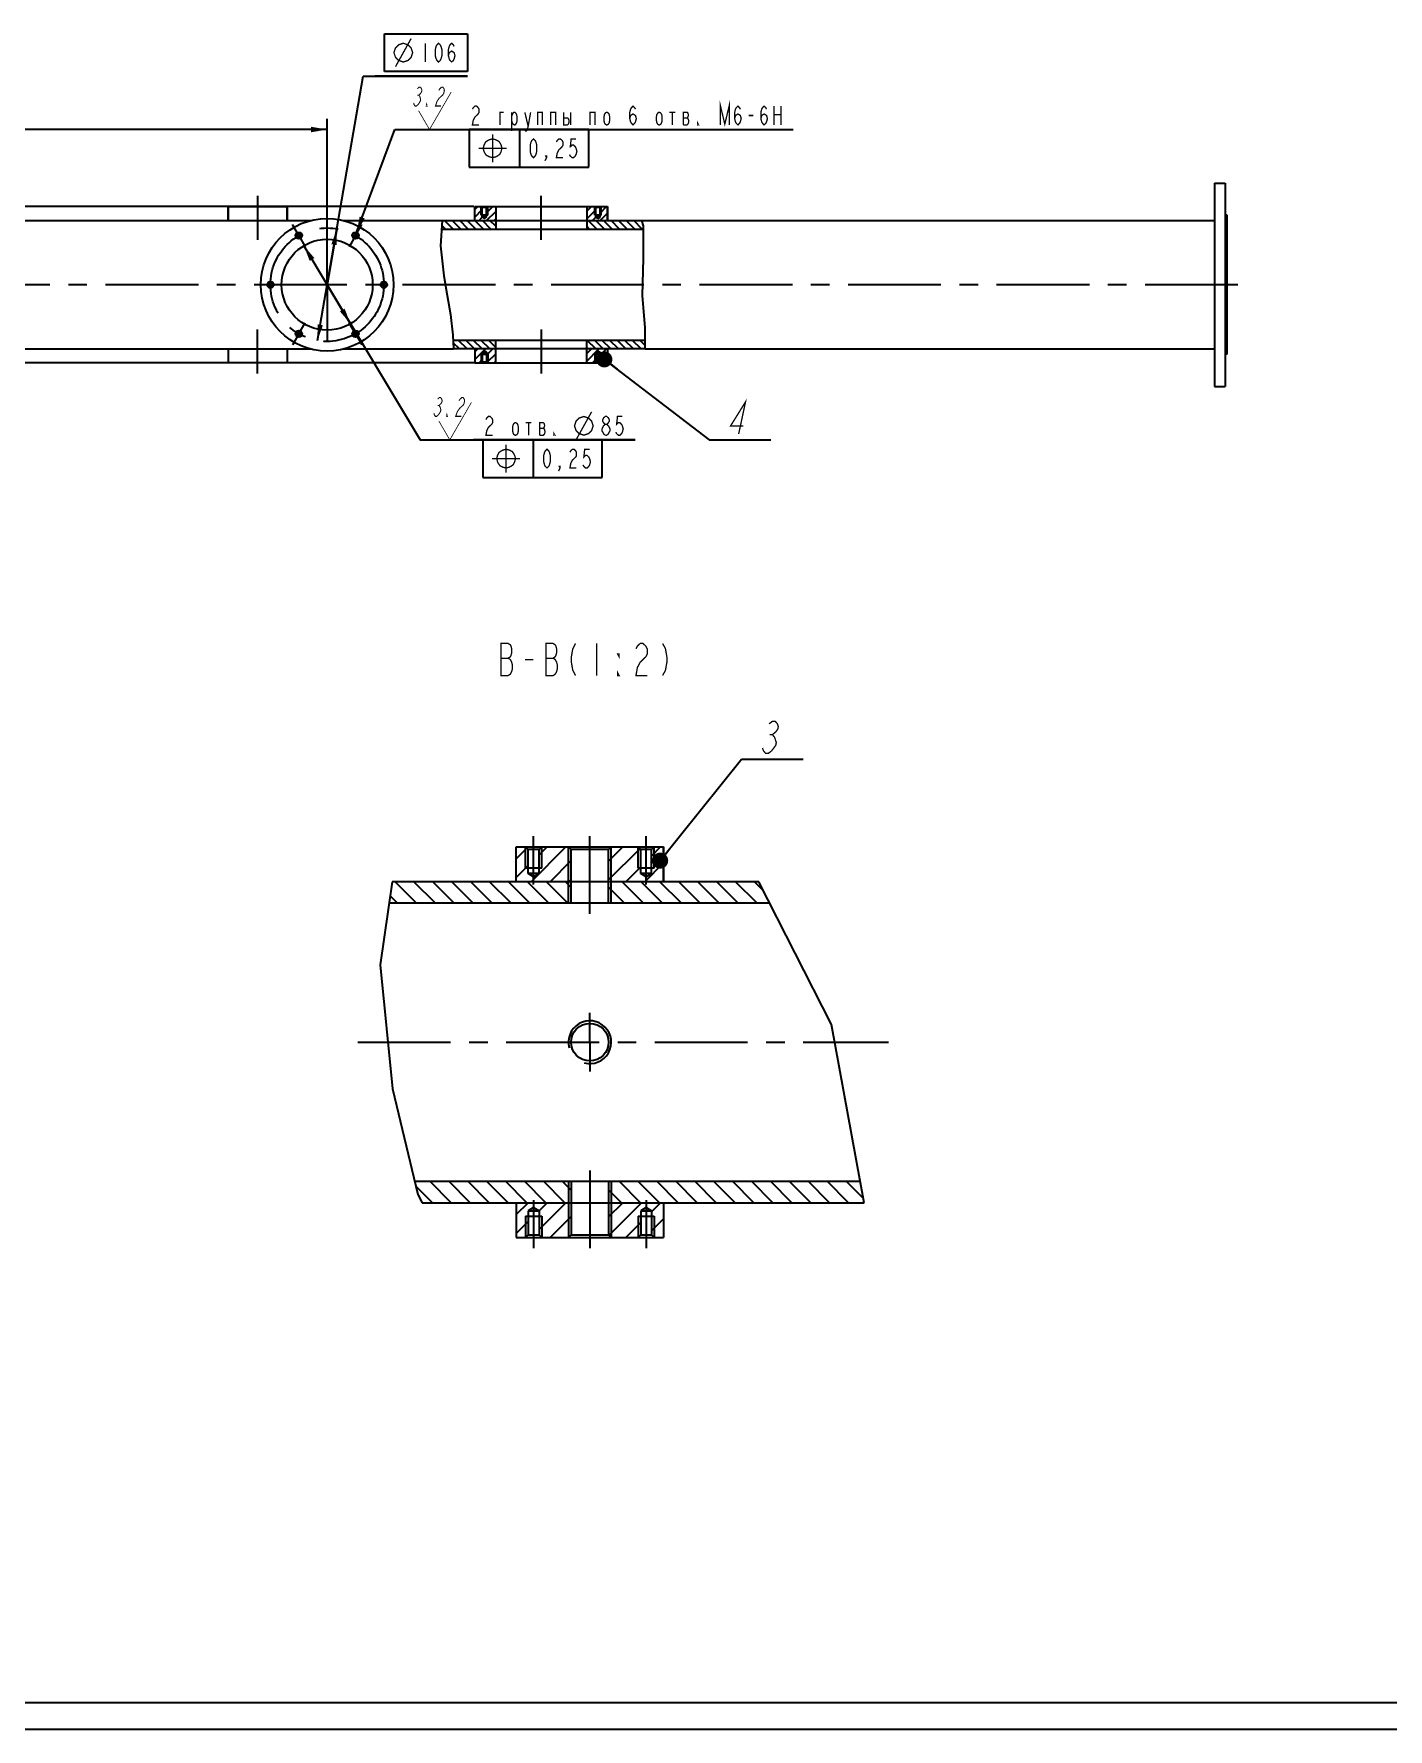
# Model space of a CAD drawing. Header units: millimetres. Extents: x 0 to 841, y 0 to 594.
# Drawn here: x 253.1 to 506.1, y 0 to 316.8 of the extents above; entities that cross this region are included whole.
import ezdxf

# ---------------------------------------------------------------- set-up
doc = ezdxf.new("R2010")
doc.units = ezdxf.units.MM
doc.header["$LTSCALE"] = 46.255
doc.linetypes.add('CENTER', pattern=[0.6, 0.375, -0.075, 0.075, -0.075])
doc.layers.get('0').update_dxf_attribs({"linetype": 'CONTINUOUS'})
for name, color, linetype in [('ALL_AXIS', 7, 'CONTINUOUS'), ('ALL_DIMENSIONS', 7, 'CONTINUOUS'), ('ALL_ROUND', 7, 'CONTINUOUS'), ('ALL_SURF_FIN', 7, 'CONTINUOUS'), ('DEFAULT_1', 7, 'CENTER')]:
    doc.layers.add(name, color=color, linetype=linetype)
doc.styles.get("Standard").update_dxf_attribs({"font": 'txt', "width": 0.7})
doc.dimstyles.new('DIMSTYLE_12', dxfattribs={"dimtxt": 3.5, "dimasz": 3, "dimexe": 0.18, "dimexo": 0.0625, "dimgap": 0.09, "dimtad": 1, "dimdec": 5, "dimlfac": 5, "dimdsep": 46, "dimtxsty": 'STANDARD', "dimblk": '_FILLED', "dimblk1": '_FILLED', "dimblk2": '_FILLED', "dimcen": 0.09, "dimadec": 0, "dimazin": 0, "dimtp": 0.8, "dimtm": 0.8, "dimtfac": 1, "dimtdec": 5, "dimtofl": 0, "dimtmove": 0, "dimatfit": 3, "dimldrblk": '_FILLED', "dimfxl": 1, "dimtolj": 1, "dimarcsym": 0})
doc.dimstyles.new('DIMSTYLE_3', dxfattribs={"dimtxt": 3.5, "dimasz": 3, "dimexe": 0.18, "dimexo": 0.0625, "dimgap": 0.09, "dimtad": 1, "dimtih": 1, "dimtoh": 1, "dimlfac": 5, "dimdsep": 46, "dimtxsty": 'STANDARD', "dimblk": '_FILLED', "dimblk1": '_FILLED', "dimblk2": '_FILLED', "dimcen": 0.09, "dimadec": 0, "dimazin": 0, "dimtp": 0.3, "dimtm": 0.3, "dimtfac": 1, "dimtofl": 0, "dimtmove": 0, "dimatfit": 3, "dimldrblk": '_FILLED', "dimfxl": 1, "dimtolj": 1, "dimarcsym": 0})
doc.dimstyles.new('DIMSTYLE_4', dxfattribs={"dimtxt": 3.5, "dimasz": 3, "dimexe": 0.18, "dimexo": 0.0625, "dimgap": 0.09, "dimtad": 1, "dimtih": 1, "dimtoh": 1, "dimlfac": 5, "dimdsep": 46, "dimtxsty": 'STANDARD', "dimblk": '_FILLED', "dimblk1": '_FILLED', "dimblk2": '_FILLED', "dimcen": 0.09, "dimadec": 0, "dimazin": 0, "dimtp": 0.1, "dimtm": 0.1, "dimtfac": 1, "dimtofl": 0, "dimtmove": 0, "dimatfit": 3, "dimldrblk": '_FILLED', "dimfxl": 1, "dimtolj": 1, "dimarcsym": 0})
doc.dimstyles.new('DIMSTYLE_9', dxfattribs={"dimtxt": 3.5, "dimasz": 3, "dimexe": 0.18, "dimexo": 0.0625, "dimgap": 0.09, "dimtad": 1, "dimdec": 5, "dimlfac": 5, "dimdsep": 46, "dimtxsty": 'STANDARD', "dimblk": '_FILLED', "dimblk1": '_FILLED', "dimblk2": '_FILLED', "dimcen": 0.09, "dimadec": 0, "dimazin": 0, "dimtp": 0.5, "dimtm": 0.5, "dimtfac": 1, "dimtdec": 5, "dimtofl": 0, "dimtmove": 0, "dimatfit": 3, "dimldrblk": '_FILLED', "dimfxl": 1, "dimtolj": 1, "dimarcsym": 0})
doc.dimstyles.get("Standard").update_dxf_attribs({"dimtxt": 3.5, "dimasz": 3, "dimexe": 0.18, "dimexo": 0.0625, "dimgap": 0.09, "dimtad": 1, "dimdec": 5, "dimdsep": 46, "dimtxsty": 'STANDARD', "dimblk": '_FILLED', "dimblk1": '_FILLED', "dimblk2": '_FILLED', "dimcen": 0.09, "dimadec": 0, "dimazin": 0, "dimtol": 1, "dimtp": 1e-05, "dimtm": 1e-05, "dimtfac": 1, "dimtdec": 5, "dimtofl": 0, "dimtmove": 0, "dimatfit": 3, "dimldrblk": '_FILLED', "dimfxl": 1, "dimtolj": 1, "dimarcsym": 0})

# ---------------------------------------------------------------- blocks, each defined once
blk = doc.blocks.new('_FILLED')
at = {"color": 0, "linetype": 'ByBlock'}
blk.add_solid([(0, 0), (-1, 0.17), (-1, -0.17)], dxfattribs=at)
blk = doc.blocks.new('*D5')
at = {"layer": 'ALL_DIMENSIONS', "color": 2, "linetype": 'Continuous'}
for p, q in [((303.5, 277.24), (307.87, 269.95)), ((312.23, 262.65), (307.87, 269.95)), ((307.87, 269.95), (325.22, 240.95)), ((325.22, 240.95), (365.4, 240.95)), ((365.4, 240.95), (335.19, 240.95))]:
    blk.add_line(p, q, dxfattribs=at)
at = {"layer": 'ALL_DIMENSIONS', "color": 2, "linetype": 'Continuous', "xscale": 3, "yscale": 3, "zscale": 3}
for p, rotation in [((303.5, 277.24), 120.8876738407), ((312.23, 262.65), 300.8876738407)]:
    blk.add_blockref('_FILLED', p, dxfattribs=dict(at, rotation=rotation))
blk = doc.blocks.new('SF10_BL2', base_point=(331.33, 244.9))
at = {"layer": 'ALL_SURF_FIN', "color": 2, "linetype": 'Continuous'}
for points, const_width in [([(328.51, 248.56), (328.83, 248.85), (329.09, 248.85), (329.29, 248.56), (329.36, 248.27), (329.3, 247.98), (329.11, 247.69), (328.78, 247.39), (328.98, 247.1), (329.05, 246.81), (329.12, 246.52), (329.06, 246.23), (328.87, 245.94), (328.67, 245.64), (328.35, 245.35), (328.09, 245.35), (327.89, 245.64), (327.82, 245.94)], 0.194), ([(328.52, 247.39), (328.78, 247.39)], 0.194), ([(330.79, 240.95), (334.83, 247.95)], 0.146), ([(332.51, 248.27), (332.71, 248.56), (333.03, 248.85), (333.29, 248.85), (333.49, 248.56), (333.56, 248.27), (333.44, 247.69), (333.25, 247.39), (332.92, 247.1), (332.6, 246.81), (332.21, 246.23), (331.89, 245.35), (332.94, 245.35)], 0.194), ([(330.79, 240.95), (328.75, 244.47)], 0.146), ([(330.32, 245.35), (330.19, 245.35), (330.25, 245.64), (330.32, 245.35)], 0.194)]:
    blk.add_lwpolyline(points, dxfattribs=dict(at, const_width=const_width))
blk = doc.blocks.new('*D6')
at = {"layer": 'ALL_DIMENSIONS', "color": 2, "linetype": 'Continuous'}
for p, q in [((313.38, 279.69), (320.5, 298.95)), ((320.5, 298.95), (332.65, 298.95)), ((332.65, 298.95), (394.95, 298.95))]:
    blk.add_line(p, q, dxfattribs=at)
at = {"layer": 'ALL_DIMENSIONS', "color": 2, "linetype": 'Continuous', "xscale": 3, "yscale": 3, "zscale": 3, "rotation": 249.6947692793}
blk.add_blockref('_FILLED', (313.38, 279.69), dxfattribs=at)
blk = doc.blocks.new('SF11_BL3', base_point=(327.54, 302.9))
at = {"layer": 'ALL_SURF_FIN', "color": 2, "linetype": 'Continuous'}
for points, const_width in [([(324.72, 306.56), (325.04, 306.85), (325.31, 306.85), (325.51, 306.56), (325.58, 306.27), (325.51, 305.98), (325.32, 305.69), (325, 305.39), (325.2, 305.1), (325.27, 304.81), (325.33, 304.52), (325.27, 304.23), (325.08, 303.94), (324.89, 303.64), (324.56, 303.35), (324.3, 303.35), (324.1, 303.64), (324.03, 303.94)], 0.194), ([(324.73, 305.39), (325, 305.39)], 0.194), ([(327, 298.95), (331.05, 305.95)], 0.146), ([(328.73, 306.27), (328.92, 306.56), (329.24, 306.85), (329.51, 306.85), (329.71, 306.56), (329.78, 306.27), (329.65, 305.69), (329.46, 305.39), (329.13, 305.1), (328.81, 304.81), (328.42, 304.23), (328.11, 303.35), (329.16, 303.35)], 0.194), ([(327, 298.95), (324.96, 302.47)], 0.146), ([(326.53, 303.35), (326.4, 303.35), (326.46, 303.64), (326.53, 303.35)], 0.194)]:
    blk.add_lwpolyline(points, dxfattribs=dict(at, const_width=const_width))
blk = doc.blocks.new('*D7')
at = {"layer": 'ALL_DIMENSIONS', "color": 2, "linetype": 'Continuous'}
for p, q in [((307.87, 269.95), (314.6, 308.95)), ((314.6, 308.95), (334.11, 308.95)), ((334.11, 308.95), (316.85, 308.95)), ((309.67, 280.39), (307.87, 269.95)), ((306.06, 259.5), (307.87, 269.95))]:
    blk.add_line(p, q, dxfattribs=at)
at = {"layer": 'ALL_DIMENSIONS', "color": 2, "linetype": 'Continuous', "xscale": 3, "yscale": 3, "zscale": 3}
for p, rotation in [((309.67, 280.39), 80.2081863228), ((306.06, 259.5), 260.2081863228)]:
    blk.add_blockref('_FILLED', p, dxfattribs=dict(at, rotation=rotation))
blk = doc.blocks.new('*D19')
at = {"layer": 'ALL_DIMENSIONS', "color": 2, "linetype": 'Continuous'}
for p, q in [((335.3, 284.55), (85.87, 284.55)), ((87.87, 284.55), (87.87, 269.95)), ((87.87, 255.35), (87.87, 269.95)), ((335.68, 255.35), (85.87, 255.35))]:
    blk.add_line(p, q, dxfattribs=at)
at = {"layer": 'ALL_DIMENSIONS', "color": 2, "linetype": 'Continuous', "xscale": 3, "yscale": 3, "zscale": 3}
for p, rotation in [((87.87, 284.55), 90), ((87.87, 255.35), 270)]:
    blk.add_blockref('_FILLED', p, dxfattribs=dict(at, rotation=rotation))
blk = doc.blocks.new('*D34')
at = {"layer": 'ALL_DIMENSIONS', "color": 2, "linetype": 'Continuous'}
for p, q in [((137.87, 280.45), (137.87, 300.95)), ((137.87, 298.95), (222.87, 298.95)), ((307.87, 298.95), (222.87, 298.95)), ((307.87, 280.45), (307.87, 300.95))]:
    blk.add_line(p, q, dxfattribs=at)
at = {"layer": 'ALL_DIMENSIONS', "color": 2, "linetype": 'Continuous', "xscale": 3, "yscale": 3, "zscale": 3, "rotation": 180}
blk.add_blockref('_FILLED', (137.87, 298.95), dxfattribs=at)
at = {"layer": 'ALL_DIMENSIONS', "color": 2, "linetype": 'Continuous', "xscale": 3, "yscale": 3, "zscale": 3}
blk.add_blockref('_FILLED', (307.87, 298.95), dxfattribs=at)
blk = doc.blocks.new('BOM BALLOON 28_BL15', base_point=(385, 244.49))
at = {"color": 2, "linetype": 'Continuous'}
blk.add_line((379.24, 240.95), (390.76, 240.95), dxfattribs=at)
at = {"color": 2, "linetype": 'Continuous', "const_width": 0.25}
blk.add_lwpolyline([(384.77, 242.04), (386.05, 248.04), (383.25, 243.54), (385.62, 243.54)], dxfattribs=at)
blk = doc.blocks.new('BOM BALLOON 27_BL16', base_point=(391.08, 184.81))
at = {"color": 2, "linetype": 'Continuous'}
blk.add_line((385.32, 181.27), (396.84, 181.27), dxfattribs=at)
at = {"color": 2, "linetype": 'Continuous', "const_width": 0.25}
for points in [[(390.45, 187.86), (391.08, 188.36), (391.6, 188.36), (392.02, 187.86), (392.18, 187.36), (392.07, 186.86), (391.7, 186.36), (391.07, 185.86), (391.49, 185.36), (391.65, 184.86), (391.8, 184.36), (391.7, 183.86), (391.33, 183.36), (390.96, 182.86), (390.33, 182.36), (389.8, 182.36), (389.39, 182.86), (389.23, 183.36)], [(390.55, 185.86), (391.07, 185.86)]]:
    blk.add_lwpolyline(points, dxfattribs=at)

msp = doc.modelspace()

# ---------------------------------------------------------------- linework, layer by layer
at = {"color": 7, "linetype": 'Continuous'}
for p, q in [((473.6673863, 288.946169), (475.6673863, 288.946169)), ((473.6673863, 288.946169), (473.6673863, 250.946169)), ((475.6673863, 288.946169), (475.6673863, 250.946169)), ((289.3673863, 284.546169), (289.3673863, 281.946169)), ((289.3673863, 284.546169), (300.3673863, 284.546169)), ((300.3673863, 284.546169), (300.3673863, 281.946169)), ((335.4673863, 284.546169), (360.2673863, 284.546169)), ((335.4673863, 281.946169), (335.4673863, 284.546169)), ((336.8673863, 284.346169), (336.6673863, 284.546169)), ((337.8673863, 282.946169), (336.6673863, 282.946169)), ((337.6673863, 284.346169), (336.8673863, 284.346169)), ((336.8673863, 282.546169), (336.8673863, 284.346169)), ((337.6673863, 282.546169), (336.8673863, 282.546169)), ((337.2673863, 282.3058247), (336.8673863, 282.546169)), ((337.2673863, 282.3058247), (337.6673863, 282.546169)), ((337.6673863, 284.346169), (337.8673863, 284.546169)), ((337.6673863, 282.546169), (337.6673863, 284.346169)), ((339.3673863, 284.546169), (339.3673863, 280.346169)), ((356.3673863, 284.546169), (356.3673863, 280.346169)), ((358.0673863, 284.346169), (357.8673863, 284.546169)), ((359.0673863, 282.946169), (357.8673863, 282.946169)), ((358.8673863, 284.346169), (358.0673863, 284.346169)), ((358.0673863, 282.546169), (358.0673863, 284.346169)), ((358.8673863, 282.546169), (358.0673863, 282.546169)), ((358.4673863, 282.3058247), (358.0673863, 282.546169)), ((358.4673863, 282.3058247), (358.8673863, 282.546169)), ((358.8673863, 284.346169), (359.0673863, 284.546169)), ((358.8673863, 282.546169), (358.8673863, 284.346169)), ((360.2673863, 284.546169), (360.2673863, 281.946169)), ((476.0673863, 282.946169), (475.6673863, 282.946169)), ((476.0673863, 256.946169), (476.0673863, 282.946169)), ((329.3673893, 281.946169), (329.0249657, 277.2350915)), ((329.2510937, 280.346169), (367.0069117, 280.346169)), ((329.3673893, 281.946169), (366.6742789, 281.946169)), ((367.0123369, 280.9473254), (366.6742789, 281.946169)), ((366.957283, 274.846822), (367.0123369, 280.9473254)), ((329.0249657, 277.2350915), (329.658598, 271.5843184)), ((366.7850392, 267.9023572), (366.957283, 274.846822)), ((329.658598, 271.5843184), (330.3154905, 267.9397573)), ((330.3154905, 267.9397573), (330.9331938, 264.3534916)), ((367.2794718, 261.9149653), (366.7850392, 267.9023572)), ((330.9331938, 264.3534916), (331.3461635, 260.538435)), ((331.3461635, 260.538435), (331.4856106, 257.946169)), ((367.3011493, 257.946169), (367.2794718, 261.9149653)), ((367.2924101, 259.546169), (331.3995409, 259.546169)), ((367.3011493, 257.946169), (331.4856106, 257.946169)), ((335.4673863, 257.946169), (335.4673863, 255.346169)), ((336.6673863, 256.946169), (337.8673863, 256.946169)), ((337.2673863, 257.5865132), (336.8673863, 257.346169)), ((336.8673863, 257.346169), (337.6673863, 257.346169)), ((336.8673863, 257.346169), (336.8673863, 255.546169)), ((337.2673863, 257.5865132), (337.6673863, 257.346169)), ((337.6673863, 257.346169), (337.6673863, 255.546169)), ((339.3673863, 255.346169), (339.3673863, 259.546169)), ((356.3673863, 255.346169), (356.3673863, 259.546169)), ((357.8673863, 256.946169), (359.0673863, 256.946169)), ((358.4673863, 257.5865132), (358.0673863, 257.346169)), ((358.0673863, 257.346169), (358.8673863, 257.346169)), ((358.0673863, 257.346169), (358.0673863, 255.546169)), ((358.4673863, 257.5865132), (358.8673863, 257.346169)), ((358.8673863, 257.346169), (358.8673863, 255.546169)), ((360.2673863, 257.946169), (360.2673863, 255.346169)), ((476.0673863, 256.946169), (475.6673863, 256.946169)), ((300.3673415, 255.346169), (289.3674311, 255.346169)), ((335.4673863, 255.346169), (360.2673863, 255.346169)), ((336.8673863, 255.546169), (336.6673863, 255.346169)), ((336.8673863, 255.546169), (337.6673863, 255.546169)), ((337.6673863, 255.546169), (337.8673863, 255.346169)), ((358.0673863, 255.546169), (357.8673863, 255.346169)), ((358.0673863, 255.546169), (358.8673863, 255.546169)), ((358.8673863, 255.546169), (359.0673863, 255.346169)), ((473.6673863, 250.946169), (475.6673863, 250.946169)), ((343.2084857, 158.3784513), (343.2084857, 164.8784513)), ((343.2084857, 164.8784513), (370.7084857, 164.8784513)), ((345.4584857, 164.3784513), (344.9584857, 164.8784513)), ((347.4584857, 164.3784513), (347.9584857, 164.8784513)), ((353.4584857, 164.3784513), (352.9584857, 164.8784513)), ((360.4584857, 164.3784513), (360.9584857, 164.8784513)), ((366.4584857, 164.3784513), (365.9584857, 164.8784513)), ((368.4584857, 164.3784513), (368.9584857, 164.8784513)), ((370.7084857, 164.8784513), (370.7084857, 158.3784513)), ((345.4584857, 159.8784513), (345.4584857, 164.3784513)), ((347.4584857, 164.3784513), (345.4584857, 164.3784513)), ((347.4584857, 159.8784513), (347.4584857, 164.3784513)), ((353.4584857, 154.3784513), (353.4584857, 164.3784513)), ((360.4584857, 164.3784513), (353.4584857, 164.3784513)), ((360.4584857, 154.3784513), (360.4584857, 164.3784513)), ((366.4584857, 159.8784513), (366.4584857, 164.3784513)), ((368.4584857, 164.3784513), (366.4584857, 164.3784513)), ((368.4584857, 159.8784513), (368.4584857, 164.3784513)), ((347.9584857, 160.8784513), (344.9584857, 160.8784513)), ((346.4584857, 159.2775907), (345.4584857, 159.8784513)), ((347.4584857, 159.8784513), (345.4584857, 159.8784513)), ((346.4584857, 159.2775907), (347.4584857, 159.8784513)), ((368.9584857, 160.8784513), (365.9584857, 160.8784513)), ((367.4584857, 159.2775907), (366.4584857, 159.8784513)), ((368.4584857, 159.8784513), (366.4584857, 159.8784513)), ((367.4584857, 159.2775907), (368.4584857, 159.8784513)), ((320.0246083, 158.3784513), (317.8007464, 142.8301292)), ((388.5638623, 158.3784513), (320.0246083, 158.3784513)), ((402.1138169, 131.7119162), (388.5638623, 158.3784513)), ((390.5963655, 154.3784513), (319.4524921, 154.3784513)), ((317.8007464, 142.8301292), (320.0547823, 119.6871715)), ((408.2130243, 98.3784513), (402.1138169, 131.7119162)), ((320.0547823, 119.6871715), (324.8379522, 99.9178871)), ((324.2426198, 102.3784513), (407.4811223, 102.3784513)), ((353.4584857, 102.3784513), (353.4584857, 92.3784513)), ((360.4584857, 102.3784513), (360.4584857, 92.3784513)), ((324.8379522, 99.9178871), (325.5988075, 98.3784513)), ((325.5988075, 98.3784513), (408.2130243, 98.3784513)), ((343.2084857, 98.3784513), (343.2084857, 91.8784513)), ((370.7084857, 98.3784513), (370.7084857, 91.8784513)), ((344.9584857, 95.8784513), (347.9584857, 95.8784513)), ((346.4584857, 97.4793119), (345.4584857, 96.8784513)), ((345.4584857, 96.8784513), (347.4584857, 96.8784513)), ((345.4584857, 96.8784513), (345.4584857, 92.3784513)), ((346.4584857, 97.4793119), (347.4584857, 96.8784513)), ((347.4584857, 96.8784513), (347.4584857, 92.3784513)), ((365.9584857, 95.8784513), (368.9584857, 95.8784513)), ((367.4584857, 97.4793119), (366.4584857, 96.8784513)), ((366.4584857, 96.8784513), (368.4584857, 96.8784513)), ((366.4584857, 96.8784513), (366.4584857, 92.3784513)), ((367.4584857, 97.4793119), (368.4584857, 96.8784513)), ((368.4584857, 96.8784513), (368.4584857, 92.3784513)), ((343.2084857, 91.8784513), (370.7084857, 91.8784513)), ((345.4584857, 92.3784513), (344.9584857, 91.8784513)), ((345.4584857, 92.3784513), (347.4584857, 92.3784513)), ((347.4584857, 92.3784513), (347.9584857, 91.8784513)), ((353.4584857, 92.3784513), (352.9584857, 91.8784513)), ((353.4584857, 92.3784513), (360.4584857, 92.3784513)), ((360.4584857, 92.3784513), (360.9584857, 91.8784513)), ((366.4584857, 92.3784513), (365.9584857, 91.8784513)), ((366.4584857, 92.3784513), (368.4584857, 92.3784513)), ((368.4584857, 92.3784513), (368.9584857, 91.8784513)), ((20, 5), (835, 5)), ((0, 0), (841, 0))]:
    msp.add_line(p, q, dxfattribs=at)
at = {"color": 2, "linetype": 'Continuous'}
for p, q in [((335.4673863, 283.9888267), (336.0247286, 284.546169)), ((335.4673863, 282.5746131), (336.8673863, 283.9746131)), ((336.2531558, 281.946169), (336.8673863, 282.5603995)), ((336.6673863, 282.946169), (336.6673863, 284.546169)), ((337.6673693, 281.946169), (339.3673863, 283.646186)), ((337.6673863, 283.3603995), (338.8531558, 284.546169)), ((337.8673863, 282.946169), (337.8673863, 284.546169)), ((339.0815829, 281.946169), (339.3673863, 282.2319724)), ((356.3673863, 283.6756232), (357.2379321, 284.546169)), ((356.3673863, 282.2614097), (358.0673863, 283.9614097)), ((357.4663592, 281.946169), (358.0673863, 282.5471961)), ((357.8673863, 282.946169), (357.8673863, 284.546169)), ((358.8673863, 283.3471961), (360.0663592, 284.546169)), ((358.8805728, 281.946169), (360.2673863, 283.3329825)), ((359.0673863, 282.946169), (359.0673863, 284.546169)), ((329.9907894, 280.346169), (329.3012152, 281.0357432)), ((331.405003, 280.346169), (329.805003, 281.946169)), ((332.8192165, 280.346169), (331.2192165, 281.946169)), ((334.2334301, 280.346169), (332.6334301, 281.946169)), ((335.6476437, 280.346169), (334.0476437, 281.946169)), ((337.0618572, 280.346169), (335.4618572, 281.946169)), ((338.4760708, 280.346169), (336.8760708, 281.946169)), ((339.3673863, 280.869067), (338.2902843, 281.946169)), ((356.8608471, 280.346169), (356.3673863, 280.8396297)), ((358.2750607, 280.346169), (356.6750607, 281.946169)), ((359.6892742, 280.346169), (358.0892742, 281.946169)), ((361.1034878, 280.346169), (359.5034878, 281.946169)), ((362.5177013, 280.346169), (360.9177013, 281.946169)), ((363.9319149, 280.346169), (362.3319149, 281.946169)), ((365.3461285, 280.346169), (363.7461285, 281.946169)), ((366.760342, 280.346169), (365.160342, 281.946169)), ((366.7252973, 281.7954272), (366.5745556, 281.946169)), ((332.5917995, 257.946169), (331.4227218, 259.1152467)), ((334.0060131, 257.946169), (332.4060131, 259.546169)), ((335.4202267, 257.946169), (333.8202267, 259.546169)), ((336.8344402, 257.946169), (335.2344402, 259.546169)), ((335.4673863, 257.3888267), (336.0247286, 257.946169)), ((335.4673863, 255.9746131), (337.4389422, 257.946169)), ((338.2486538, 257.946169), (336.6486538, 259.546169)), ((336.6673863, 256.946169), (336.6673863, 255.346169)), ((337.6673863, 256.7603995), (338.8531558, 257.946169)), ((337.7673778, 255.4461775), (339.3673863, 257.046186)), ((337.8673863, 256.946169), (337.8673863, 255.346169)), ((339.3673863, 258.24165), (338.0628673, 259.546169)), ((356.6334301, 257.946169), (356.3673863, 258.2122127)), ((356.3673863, 257.0756232), (357.2379321, 257.946169)), ((356.3673863, 255.6614097), (358.6521456, 257.946169)), ((358.0476437, 257.946169), (356.4476437, 259.546169)), ((359.4618572, 257.946169), (357.8618572, 259.546169)), ((357.8673863, 256.946169), (357.8673863, 255.346169)), ((358.8673863, 256.7471961), (360.0663592, 257.946169)), ((358.9739796, 255.4395757), (360.2673863, 256.7329825)), ((359.0673863, 256.946169), (359.0673863, 255.346169)), ((360.8760708, 257.946169), (359.2760708, 259.546169)), ((362.2902843, 257.946169), (360.6902843, 259.546169)), ((363.7044979, 257.946169), (362.1044979, 259.546169)), ((365.1187115, 257.946169), (363.5187115, 259.546169)), ((366.532925, 257.946169), (364.932925, 259.546169)), ((367.2976015, 258.5957061), (366.3471386, 259.546169)), ((336.2531558, 255.346169), (336.8673863, 255.9603995)), ((339.0815829, 255.346169), (339.3673863, 255.6319724)), ((357.4663592, 255.346169), (358.0673863, 255.9471961)), ((344.9584857, 160.8784513), (344.9584857, 164.8784513)), ((345.9937483, 158.3784513), (352.4937483, 164.8784513)), ((347.4584857, 163.3787226), (348.9582144, 164.8784513)), ((347.9584857, 160.8784513), (347.9584857, 164.8784513)), ((352.9584857, 154.3784513), (352.9584857, 164.8784513)), ((360.4584857, 162.2365869), (363.1003501, 164.8784513)), ((360.9584857, 154.3784513), (360.9584857, 164.8784513)), ((365.9584857, 160.8784513), (365.9584857, 164.8784513)), ((368.4584857, 163.1655191), (370.1714179, 164.8784513)), ((368.9584857, 160.8784513), (368.9584857, 164.8784513)), ((343.2084857, 162.6642565), (345.1905831, 164.6463539)), ((349.5292822, 158.3784513), (353.4584857, 162.3076548)), ((360.4584857, 158.701053), (366.2971848, 164.5397522)), ((367.2069518, 158.3784513), (370.7084857, 161.8799852)), ((343.2084857, 159.1287226), (345.4584857, 161.3787226)), ((353.0648161, 158.3784513), (353.4584857, 158.7721208)), ((363.6714179, 158.3784513), (366.4584857, 161.1655191)), ((321.0233067, 154.3784513), (319.6490507, 155.7527073)), ((324.5588406, 154.3784513), (320.5588406, 158.3784513)), ((328.0943745, 154.3784513), (324.0943745, 158.3784513)), ((331.6299084, 154.3784513), (327.6299084, 158.3784513)), ((335.1654423, 154.3784513), (331.1654423, 158.3784513)), ((338.7009762, 154.3784513), (334.7009762, 158.3784513)), ((342.2365101, 154.3784513), (338.2365101, 158.3784513)), ((345.772044, 154.3784513), (341.772044, 158.3784513)), ((349.3075779, 154.3784513), (345.3075779, 158.3784513)), ((352.8431118, 154.3784513), (348.8431118, 158.3784513)), ((353.4584857, 157.2986114), (352.3786457, 158.3784513)), ((363.4497135, 154.3784513), (360.4584857, 157.3696792)), ((366.9852474, 154.3784513), (362.9852474, 158.3784513)), ((370.5207813, 154.3784513), (366.5207813, 158.3784513)), ((374.0563152, 154.3784513), (370.0563152, 158.3784513)), ((377.5918492, 154.3784513), (373.5918492, 158.3784513)), ((381.1273831, 154.3784513), (377.1273831, 158.3784513)), ((384.662917, 154.3784513), (380.662917, 158.3784513)), ((388.1984509, 154.3784513), (384.1984509, 158.3784513)), ((389.4211591, 156.691277), (387.7339848, 158.3784513)), ((327.525832, 98.3784513), (324.4713994, 101.4328839)), ((331.0613659, 98.3784513), (327.0613659, 102.3784513)), ((334.5968998, 98.3784513), (330.5968998, 102.3784513)), ((338.1324337, 98.3784513), (334.1324337, 102.3784513)), ((341.6679676, 98.3784513), (337.6679676, 102.3784513)), ((345.2035015, 98.3784513), (341.2035015, 102.3784513)), ((348.7390354, 98.3784513), (344.7390354, 102.3784513)), ((352.2745693, 98.3784513), (348.2745693, 102.3784513)), ((353.4584857, 100.7300689), (351.8101032, 102.3784513)), ((352.9584857, 102.3784513), (352.9584857, 91.8784513)), ((360.9584857, 102.3784513), (360.9584857, 91.8784513)), ((366.4167049, 98.3784513), (362.4167049, 102.3784513)), ((369.9522388, 98.3784513), (365.9522388, 102.3784513)), ((373.4877728, 98.3784513), (369.4877728, 102.3784513)), ((377.0233067, 98.3784513), (373.0233067, 102.3784513)), ((380.5588406, 98.3784513), (376.5588406, 102.3784513)), ((384.0943745, 98.3784513), (380.0943745, 102.3784513)), ((387.6299084, 98.3784513), (383.6299084, 102.3784513)), ((391.1654423, 98.3784513), (387.1654423, 102.3784513)), ((394.7009762, 98.3784513), (390.7009762, 102.3784513)), ((398.2365101, 98.3784513), (394.2365101, 102.3784513)), ((401.772044, 98.3784513), (397.772044, 102.3784513)), ((405.3075779, 98.3784513), (401.3075779, 102.3784513)), ((408.071914, 99.1496491), (404.8431118, 102.3784513)), ((343.2084857, 96.1642565), (345.4226805, 98.3784513)), ((347.4583162, 96.8785531), (348.9582144, 98.3784513)), ((347.4584857, 93.3431887), (352.4937483, 98.3784513)), ((362.881171, 98.3784513), (360.4584857, 100.8011367)), ((360.4584857, 95.7365869), (363.1003501, 98.3784513)), ((360.5471848, 92.2897522), (366.635884, 98.3784513)), ((368.4584857, 96.6655191), (370.1714179, 98.3784513)), ((344.9584857, 95.8784513), (344.9584857, 91.8784513)), ((347.9584857, 95.8784513), (347.9584857, 91.8784513)), ((349.5292822, 91.8784513), (353.4584857, 95.8076548)), ((365.9584857, 95.8784513), (365.9584857, 91.8784513)), ((368.4584857, 93.1299852), (370.7084857, 95.3799852)), ((368.9584857, 95.8784513), (368.9584857, 91.8784513)), ((343.2084857, 92.6287226), (345.4584857, 94.8787226)), ((363.6714179, 91.8784513), (366.4584857, 94.6655191))]:
    msp.add_line(p, q, dxfattribs=at)
at = {"color": 2, "linetype": 'Continuous', "const_width": 0.25}
for points in [[(340.3793765, 200.1492563), (341.6918991, 200.1492563), (342.0856302, 200.3992362), (342.2168824, 200.6492417), (342.3481347, 201.1492527), (342.3481347, 201.8992437), (342.2168824, 202.3992547), (342.0856302, 202.6492346), (341.6918991, 202.8992401), (340.3793765, 202.8992401), (340.3793765, 196.8992358), (341.6918991, 196.8992358), (342.0856302, 197.1492414), (342.3481347, 197.6492524), (342.479387, 198.1492378), (342.479387, 198.8992544), (342.3481347, 199.3992397), (342.0856302, 199.8992508), (341.6918991, 200.1492563)], [(348.7793927, 200.1492563), (350.0918896, 200.1492563), (350.4856464, 200.3992362), (350.6168987, 200.6492417), (350.7481252, 201.1492527), (350.7481252, 201.8992437), (350.6168987, 202.3992547), (350.4856464, 202.6492346), (350.0918896, 202.8992401), (348.7793927, 202.8992401), (348.7793927, 196.8992358), (350.0918896, 196.8992358), (350.4856464, 197.1492414), (350.7481252, 197.6492524), (350.8793775, 198.1492378), (350.8793775, 198.8992544), (350.7481252, 199.3992397), (350.4856464, 199.8992508), (350.0918896, 200.1492563)], [(354.2918849, 202.8992401), (353.7668759, 201.8992437), (353.504397, 200.3992362), (353.504397, 199.3992397), (353.7668759, 197.8992579), (354.2918849, 196.8992358)], [(358.2293756, 202.8992401), (358.2293756, 196.8992358)], [(365.5793738, 201.8992437), (365.8418783, 202.3992547), (366.3668873, 202.8992401), (366.8918964, 202.8992401), (367.4168797, 202.3992547), (367.6793842, 201.8992437), (367.6793842, 200.8992472), (367.4168797, 200.3992362)], [(370.5668826, 202.8992401), (371.0918916, 201.8992437), (371.3543961, 200.3992362), (371.3543961, 199.3992397), (371.0918916, 197.8992579), (370.5668826, 196.8992358)], [(344.8418763, 199.8992508), (346.4168777, 199.8992508)], [(362.4293966, 200.8992472), (362.4293966, 200.3992362), (362.1668921, 200.8992472), (362.4293966, 200.8992472)], [(367.4168797, 200.3992362), (366.3668873, 199.3992397), (365.8418783, 198.3992433), (365.5793738, 196.8992358), (367.6793842, 196.8992358)], [(362.4293966, 196.8992358), (362.1668921, 196.8992358), (362.1668921, 197.3992469), (362.4293966, 196.8992358)]]:
    msp.add_lwpolyline(points, dxfattribs=at)
at = {"color": 7, "linetype": 'Continuous'}
for centre, radius in [((307.8673863, 269.946169), 12.4), ((302.5673863, 279.1260382), 0.6), ((302.5673863, 279.1260382), 0.4), ((313.1673863, 279.1260382), 0.6), ((313.1673863, 279.1260382), 0.4), ((307.8673863, 269.946169), 8.5), ((297.2673863, 269.946169), 0.6), ((297.2673863, 269.946169), 0.4), ((318.4673863, 269.946169), 0.6), ((318.4673863, 269.946169), 0.4), ((302.5673863, 260.7662997), 0.6), ((302.5673863, 260.7662997), 0.4), ((313.1673863, 260.7662997), 0.6), ((313.1673863, 260.7662997), 0.4), ((356.9584857, 128.3784513), 3.5)]:
    msp.add_circle(centre, radius, dxfattribs=at)
at = {"color": 2, "linetype": 'Continuous'}
msp.add_arc((356.9584857, 128.3784513), 4, 255, 195, dxfattribs=at)
at = {"layer": 'ALL_AXIS', "color": 7, "linetype": 'CENTER'}
for p, q in [((294.8673863, 286.546169), (294.8673863, 278.346169)), ((347.8673863, 278.346169), (347.8673863, 286.546169)), ((302.5673863, 279.1260382), (301.3673863, 281.2044992)), ((302.5673863, 279.1260382), (303.7673863, 277.0475773)), ((307.8673863, 269.946169), (307.8673863, 280.446169)), ((313.1673863, 279.1260382), (311.9673863, 277.0475773)), ((313.1673863, 279.1260382), (314.3673863, 281.2044992)), ((478.0673863, 269.946169), (105.8673863, 269.946169)), ((307.8673863, 269.946169), (307.8673863, 259.446169)), ((294.8673863, 253.346169), (294.8673863, 261.546169)), ((302.5673863, 260.7662997), (301.3673863, 258.6878387)), ((302.5673863, 260.7662997), (303.7673863, 262.8447607)), ((313.1673863, 260.7662997), (311.9673863, 262.8447607)), ((313.1673863, 260.7662997), (314.3673863, 258.6878387)), ((347.8673863, 261.546169), (347.8673863, 253.346169)), ((356.9584857, 152.3784513), (356.9584857, 166.8784513)), ((356.9584857, 128.3784513), (356.9584857, 133.8784513)), ((313.5957464, 128.3784513), (412.7865071, 128.3784513)), ((356.9584857, 128.3784513), (356.9584857, 122.8784513)), ((356.9584857, 104.3784513), (356.9584857, 89.8784513))]:
    msp.add_line(p, q, dxfattribs=at)
at = {"layer": 'ALL_AXIS', "color": 7, "linetype": 'Continuous'}
for p, q in [((289.3673863, 281.946169), (289.3673863, 284.546169)), ((300.3673863, 281.946169), (300.3673863, 284.546169)), ((360.2673863, 281.946169), (360.2673863, 284.546169)), ((289.3673863, 257.946169), (289.3673863, 255.346169)), ((300.3673863, 257.946169), (300.3673863, 255.346169)), ((335.4673863, 257.946169), (335.4673863, 255.346169)), ((370.7084857, 158.3784513), (370.7084857, 164.8784513))]:
    msp.add_line(p, q, dxfattribs=at)
at = {"layer": 'ALL_AXIS', "color": 7, "linetype": 'CENTER'}
msp.add_circle((307.8673863, 269.946169), 10.6, dxfattribs=at)
at = {"layer": 'ALL_DIMENSIONS', "color": 2, "linetype": 'Continuous'}
for p, q in [((318.5981177, 309.821169), (318.5981177, 316.821169)), ((318.5981177, 316.821169), (334.1147844, 316.821169)), ((334.1147844, 316.821169), (334.1147844, 309.821169)), ((334.1147844, 309.821169), (318.5981177, 309.821169)), ((356.7466418, 298.946169), (334.4049752, 298.946169)), ((334.4049752, 298.946169), (334.4049752, 291.946169)), ((343.8841418, 291.946169), (343.8841418, 298.946169)), ((356.7466418, 291.946169), (356.7466418, 298.946169)), ((334.4049752, 291.946169), (356.7466418, 291.946169)), ((359.2770292, 240.946169), (336.9353625, 240.946169)), ((336.9353625, 240.946169), (336.9353625, 233.946169)), ((346.4145292, 233.946169), (346.4145292, 240.946169)), ((359.2770292, 233.946169), (359.2770292, 240.946169)), ((336.9353625, 233.946169), (359.2770292, 233.946169))]:
    msp.add_line(p, q, dxfattribs=at)
at = {"layer": 'ALL_DIMENSIONS', "color": 2, "linetype": 'Continuous', "const_width": 0.25}
for points in [[(320.3481106, 313.3211696), (320.6397965, 314.1961761), (321.2231171, 314.7794966), (322.0981236, 315.0711569), (322.9731301, 314.7794966), (323.5564507, 314.1961761), (323.8481109, 313.3211696), (323.5564507, 312.4461631), (322.9731301, 311.8628425), (322.0981236, 311.5711566), (321.2231171, 311.8628425), (320.6397965, 312.4461631), (320.3481106, 313.3211696)], [(320.6397965, 310.6961757), (323.5564507, 315.9461634)], [(326.2397817, 315.0711569), (326.2397817, 311.5711566)], [(328.6897896, 311.5711566), (328.3835258, 311.8628425), (328.2304067, 312.1545028), (328.0772876, 312.7378233), (328.0772876, 313.9044901), (328.2304067, 314.4878363), (328.3835258, 314.7794966), (328.6897896, 315.0711569), (328.9960278, 314.7794966), (329.1491469, 314.4878363), (329.3022916, 313.9044901), (329.3022916, 312.7378233), (329.1491469, 312.1545028), (328.9960278, 311.8628425), (328.6897896, 311.5711566)], [(330.5272956, 312.7378233), (330.6804146, 313.3211696), (331.1397719, 313.6128298), (331.5991548, 313.3211696), (331.7522739, 312.7378233), (331.5991548, 312.1545028), (331.4460357, 311.8628425), (331.1397719, 311.5711566), (330.8335337, 311.8628425), (330.6804146, 312.1545028), (330.5272956, 312.7378233), (330.5272956, 313.9044901), (330.6804146, 314.4878363), (330.8335337, 314.7794966), (331.1397719, 315.0711569), (331.4460357, 314.7794966), (331.5991548, 314.4878363)], [(381.3377807, 299.8211793), (381.3377807, 303.4670097), (382.1799869, 299.9670094), (383.0221675, 303.4670097), (383.0221675, 299.8211793)], [(335.0174625, 302.7378334), (335.1706073, 303.0294937), (335.4768454, 303.3211796), (335.7831093, 303.3211796), (336.0893474, 303.0294937), (336.2424665, 302.7378334), (336.2424665, 302.1545128), (336.0893474, 301.8628269), (335.7831093, 301.5711666), (335.4768454, 301.2795063), (335.1706073, 300.6961601), (335.0174625, 299.8211793), (336.2424665, 299.8211793)], [(340.147157, 299.8211793), (340.147157, 302.1545128), (340.8362185, 302.1545128)], [(342.3674863, 302.1545128), (342.3674863, 298.6545125)], [(342.3674863, 301.4253365), (342.4440459, 301.7169967), (342.5971649, 302.008657), (342.750284, 302.1545128), (342.9799626, 302.1545128), (343.1331074, 302.008657), (343.2862265, 301.7169967), (343.362786, 301.2795063), (343.362786, 300.6961601), (343.2862265, 300.2586697), (343.1331074, 299.9670094), (342.9799626, 299.8211793), (342.8268436, 299.8211793), (342.5971649, 299.9670094), (342.4440459, 300.2586697), (342.3674863, 300.55033)], [(344.8174686, 302.1545128), (345.4299706, 299.5294933)], [(344.8940281, 298.8003426), (344.9705877, 298.6545125), (345.0471729, 298.6545125), (345.200292, 298.8003426), (345.2768515, 298.9461728), (345.4299706, 299.5294933), (345.8893535, 302.1545128)], [(347.190917, 299.8211793), (347.190917, 302.1545128), (348.1096571, 302.1545128), (348.1096571, 299.8211793)], [(349.6409249, 299.8211793), (349.6409249, 302.1545128), (350.5596651, 302.1545128), (350.5596651, 299.8211793)], [(352.0909072, 302.1545128), (352.0909072, 299.8211793), (352.7799687, 299.8211793), (352.9330878, 299.9670094), (353.009673, 300.1128395), (353.0862325, 300.4044998), (353.0862325, 300.55033), (353.009673, 300.8419902), (352.9330878, 300.987846), (352.7799687, 301.1336762), (352.0909072, 301.1336762)], [(353.3924707, 302.1545128), (353.3924707, 299.8211793)], [(356.9909231, 299.8211793), (356.9909231, 302.1545128), (357.9096632, 302.1545128), (357.9096632, 299.8211793)], [(359.5940501, 301.2795063), (359.6706096, 301.7169967), (359.8237287, 302.008657), (360.0534073, 302.1545128), (360.2065264, 302.1545128), (360.4362307, 302.008657), (360.5893498, 301.7169967), (360.6659093, 301.2795063), (360.6659093, 300.6961601), (360.5893498, 300.2586697), (360.4362307, 299.9670094), (360.2065264, 299.8211793), (360.0534073, 299.8211793), (359.8237287, 299.9670094), (359.6706096, 300.2586697), (359.5940501, 300.6961601), (359.5940501, 301.2795063)], [(364.4174807, 300.987846), (364.5705998, 301.5711666), (365.0299827, 301.8628269), (365.48934, 301.5711666), (365.6424847, 300.987846), (365.48934, 300.4044998), (365.3362209, 300.1128395), (365.0299827, 299.8211793), (364.7237189, 300.1128395), (364.5705998, 300.4044998), (364.4174807, 300.987846), (364.4174807, 302.1545128), (364.5705998, 302.7378334), (364.7237189, 303.0294937), (365.0299827, 303.3211796), (365.3362209, 303.0294937), (365.48934, 302.7378334)], [(369.3940305, 301.2795063), (369.47059, 301.7169967), (369.6237348, 302.008657), (369.8534134, 302.1545128), (370.0065325, 302.1545128), (370.2362368, 302.008657), (370.3893558, 301.7169967), (370.4659154, 301.2795063), (370.4659154, 300.6961601), (370.3893558, 300.2586697), (370.2362368, 299.9670094), (370.0065325, 299.8211793), (369.8534134, 299.8211793), (369.6237348, 299.9670094), (369.47059, 300.2586697), (369.3940305, 300.6961601), (369.3940305, 301.2795063)], [(371.8440384, 302.1545128), (372.9159233, 302.1545128)], [(372.3799809, 302.1545128), (372.3799809, 299.8211793)], [(374.4471654, 299.8211793), (374.4471654, 302.1545128), (375.136227, 302.1545128), (375.289346, 302.008657), (375.3659056, 301.7169967), (375.3659056, 301.5711666), (375.289346, 301.2795063), (375.136227, 301.1336762), (374.4471654, 301.1336762)], [(374.4471654, 299.8211793), (375.136227, 299.8211793), (375.289346, 299.9670094), (375.3659056, 300.1128395), (375.4424651, 300.4044998), (375.4424651, 300.55033), (375.3659056, 300.8419902), (375.289346, 300.987846), (375.136227, 301.1336762)], [(384.0174672, 300.987846), (384.170612, 301.5711666), (384.6299692, 301.8628269), (385.0893521, 301.5711666), (385.2424712, 300.987846), (385.0893521, 300.4044998), (384.936233, 300.1128395), (384.6299692, 299.8211793), (384.323731, 300.1128395), (384.170612, 300.4044998), (384.0174672, 300.987846), (384.0174672, 302.1545128), (384.170612, 302.7378334), (384.323731, 303.0294937), (384.6299692, 303.3211796), (384.936233, 303.0294937), (385.0893521, 302.7378334)], [(386.6205942, 301.5711666), (387.53936, 301.5711666)], [(388.9174831, 300.987846), (389.0706022, 301.5711666), (389.5299851, 301.8628269), (389.9893423, 301.5711666), (390.1424871, 300.987846), (389.9893423, 300.4044998), (389.8362232, 300.1128395), (389.5299851, 299.8211793), (389.2237213, 300.1128395), (389.0706022, 300.4044998), (388.9174831, 300.987846), (388.9174831, 302.1545128), (389.0706022, 302.7378334), (389.2237213, 303.0294937), (389.5299851, 303.3211796), (389.8362232, 303.0294937), (389.9893423, 302.7378334)], [(391.3674654, 303.3211796), (391.3674654, 299.8211793)], [(391.3674654, 301.7169967), (392.6690289, 301.7169967)], [(392.6690289, 303.3211796), (392.6690289, 299.8211793)], [(338.7799674, 292.8211786), (338.7799674, 298.0711663)], [(377.2799711, 299.8211793), (377.126852, 299.8211793), (377.126852, 300.1128395), (377.2799711, 299.8211793)], [(336.1549735, 295.4461724), (341.4049869, 295.4461724)], [(337.02998, 295.4461724), (337.1758102, 294.8628262), (337.3216403, 294.5711659), (337.6133006, 294.1336755), (338.1966468, 293.8419896), (338.7799674, 293.6961594), (339.3633136, 293.8419896), (339.6549739, 293.9878454), (340.0924643, 294.2795056), (340.3841502, 294.8628262), (340.5299804, 295.4461724), (340.3841502, 296.029493), (340.2383201, 296.3211789), (339.9466342, 296.7586693), (339.3633136, 297.0503296), (338.7799674, 297.1961598), (338.1966468, 297.0503296), (337.9049865, 296.9044995), (337.4674705, 296.6128392), (337.1758102, 296.029493), (337.02998, 295.4461724)], [(346.4216515, 293.6961594), (346.1153876, 293.9878454), (345.9622686, 294.2795056), (345.8091495, 294.8628262), (345.8091495, 296.029493), (345.9622686, 296.6128392), (346.1153876, 296.9044995), (346.4216515, 297.1961598), (346.7278896, 296.9044995), (346.8810087, 296.6128392), (347.0341534, 296.029493), (347.0341534, 294.8628262), (346.8810087, 294.2795056), (346.7278896, 293.9878454), (346.4216515, 293.6961594)], [(350.7091397, 296.6128392), (350.8622588, 296.9044995), (351.1685226, 297.1961598), (351.4747607, 297.1961598), (351.7810246, 296.9044995), (351.9341436, 296.6128392), (351.9341436, 296.029493), (351.7810246, 295.7378327), (351.4747607, 295.4461724), (351.1685226, 295.1545121), (350.8622588, 294.5711659), (350.7091397, 293.6961594), (351.9341436, 293.6961594)], [(354.3841516, 297.1961598), (353.4653858, 297.1961598), (353.3122667, 295.7378327), (353.6185049, 296.029493), (353.9247687, 296.029493), (354.2310068, 295.7378327), (354.3841516, 295.4461724), (354.5372707, 294.8628262), (354.3841516, 294.2795056), (354.2310068, 293.9878454), (353.9247687, 293.6961594), (353.6185049, 293.6961594), (353.3122667, 293.9878454), (353.1591476, 294.2795056)], [(348.8716337, 293.6961594), (348.7185146, 293.9878454), (348.8716337, 293.9878454), (348.8716337, 293.6961594), (348.5653956, 293.1128389)], [(338.619739, 243.8628286), (338.007237, 243.2795081), (337.7009989, 242.6961619), (337.5478541, 241.821181), (338.7728581, 241.821181)], [(337.5478541, 244.7378351), (337.7009989, 245.0294954), (338.007237, 245.3211814), (338.3134752, 245.3211814), (338.619739, 245.0294954), (338.7728581, 244.7378351), (338.7728581, 244.1545146), (338.619739, 243.8628286)], [(342.5244295, 243.2795081), (342.6009891, 243.7169985), (342.7541082, 244.0086588), (342.9838124, 244.1545146), (343.1369315, 244.1545146), (343.3666101, 244.0086588), (343.5197292, 243.7169985), (343.5962888, 243.2795081), (343.5962888, 242.6961619), (343.5197292, 242.2586714), (343.3666101, 241.9670112), (343.1369315, 241.821181), (342.9838124, 241.821181), (342.7541082, 241.9670112), (342.6009891, 242.2586714), (342.5244295, 242.6961619), (342.5244295, 243.2795081)], [(344.9744375, 244.1545146), (346.0462967, 244.1545146)], [(345.5103542, 244.1545146), (345.5103542, 241.821181)], [(347.5775388, 241.821181), (347.5775388, 244.1545146), (348.2666003, 244.1545146), (348.4197451, 244.0086588), (348.4963046, 243.7169985), (348.4963046, 243.5711684), (348.4197451, 243.2795081), (348.2666003, 243.1336779), (347.5775388, 243.1336779)], [(354.0853564, 243.5711684), (354.3770166, 244.4461749), (354.9603629, 245.0294954), (355.8353694, 245.3211814), (356.7103502, 245.0294954), (357.2936964, 244.4461749), (357.5853567, 243.5711684), (357.2936964, 242.6961619), (356.7103502, 242.1128413), (355.8353694, 241.821181), (354.9603629, 242.1128413), (354.3770166, 242.6961619), (354.0853564, 243.5711684)], [(354.3770166, 240.9461745), (357.2936964, 246.1961622)], [(359.2114064, 242.9878478), (359.5176445, 243.5711684), (359.8239084, 243.8628286), (360.1301465, 243.8628286), (360.4364103, 243.5711684)], [(359.8239084, 243.8628286), (359.5176445, 244.1545146), (359.3645255, 244.4461749), (359.3645255, 244.7378351), (359.5176445, 245.0294954), (359.8239084, 245.3211814), (360.1301465, 245.3211814), (360.4364103, 245.0294954), (360.5895294, 244.7378351), (360.5895294, 244.4461749), (360.4364103, 244.1545146), (360.1301465, 243.8628286)], [(363.0395374, 245.3211814), (362.1207715, 245.3211814), (361.9676525, 243.8628286), (362.2739163, 244.1545146), (362.5801544, 244.1545146), (362.8863926, 243.8628286), (363.0395374, 243.5711684), (363.1926564, 242.9878478), (363.0395374, 242.4045016), (362.8863926, 242.1128413), (362.5801544, 241.821181), (362.2739163, 241.821181), (361.9676525, 242.1128413), (361.8145334, 242.4045016)], [(347.5775388, 241.821181), (348.2666003, 241.821181), (348.4197451, 241.9670112), (348.4963046, 242.1128413), (348.5728642, 242.4045016), (348.5728642, 242.5503317), (348.4963046, 242.841992), (348.4197451, 242.9878478), (348.2666003, 243.1336779)], [(350.4103701, 241.821181), (350.2572254, 241.821181), (350.2572254, 242.1128413), (350.4103701, 241.821181)], [(359.5176445, 242.1128413), (359.2114064, 242.6961619), (359.2114064, 242.9878478)], [(359.8239084, 241.821181), (359.5176445, 242.1128413)], [(360.7426485, 242.6961619), (360.4364103, 242.1128413), (360.1301465, 241.821181), (359.8239084, 241.821181)], [(360.4364103, 243.5711684), (360.7426485, 242.9878478), (360.7426485, 242.6961619)], [(339.5603716, 237.4461742), (339.7062018, 236.862828), (339.8520319, 236.5711677), (340.1436922, 236.1336773), (340.7270384, 235.8419913), (341.310359, 235.6961612), (341.8937052, 235.8419913), (342.1853655, 235.9878471), (342.6228559, 236.2795074), (342.9145418, 236.862828), (343.060372, 237.4461742), (342.9145418, 238.0294948), (342.768686, 238.3211807), (342.4770258, 238.7586711), (341.8937052, 239.0503314), (341.310359, 239.1961615), (340.7270384, 239.0503314), (340.4353525, 238.9045013), (339.9978621, 238.612841), (339.7062018, 238.0294948), (339.5603716, 237.4461742)], [(341.310359, 234.8211804), (341.310359, 240.071168)], [(348.9520174, 235.6961612), (348.6457792, 235.9878471), (348.4926602, 236.2795074), (348.3395411, 236.862828), (348.3395411, 238.0294948), (348.4926602, 238.612841), (348.6457792, 238.9045013), (348.9520174, 239.1961615), (349.2582812, 238.9045013), (349.4114003, 238.612841), (349.5645194, 238.0294948), (349.5645194, 236.862828), (349.4114003, 236.2795074), (349.2582812, 235.9878471), (348.9520174, 235.6961612)], [(353.2395313, 238.612841), (353.3926504, 238.9045013), (353.6989142, 239.1961615), (354.0051523, 239.1961615), (354.3114162, 238.9045013), (354.4645352, 238.612841), (354.4645352, 238.0294948), (354.3114162, 237.7378345), (354.0051523, 237.4461742), (353.6989142, 237.1545139), (353.3926504, 236.5711677), (353.2395313, 235.6961612), (354.4645352, 235.6961612)], [(356.9145175, 239.1961615), (355.9957774, 239.1961615), (355.8426583, 237.7378345), (356.1488965, 238.0294948), (356.4551603, 238.0294948), (356.7613984, 237.7378345), (356.9145175, 237.4461742), (357.0676623, 236.862828), (356.9145175, 236.2795074), (356.7613984, 235.9878471), (356.4551603, 235.6961612), (356.1488965, 235.6961612), (355.8426583, 235.9878471), (355.6895392, 236.2795074)], [(338.6853651, 237.4461742), (343.9353528, 237.4461742)], [(351.4020253, 235.6961612), (351.2489063, 235.9878471), (351.4020253, 235.9878471), (351.4020253, 235.6961612), (351.0957872, 235.1128406)]]:
    msp.add_lwpolyline(points, dxfattribs=at)
at = {"layer": 'ALL_ROUND', "color": 7, "linetype": 'Continuous'}
for p, q in [((162.1286955, 281.946169), (304.7677009, 281.946169)), ((310.9670717, 281.946169), (329.3673893, 281.946169)), ((366.6742789, 281.946169), (473.6673863, 281.946169)), ((162.4248874, 257.946169), (304.7677009, 257.946169)), ((310.9670717, 257.946169), (331.4856106, 257.946169)), ((367.3011493, 257.946169), (473.6673863, 257.946169))]:
    msp.add_line(p, q, dxfattribs=at)
at = {"layer": 'DEFAULT_1', "color": 7, "linetype": 'CENTER'}
for p, q in [((346.4584857, 157.8784513), (346.4584857, 166.8784513)), ((367.4584857, 157.8784513), (367.4584857, 166.8784513)), ((346.4584857, 98.8784513), (346.4584857, 89.8784513)), ((367.4584857, 98.8784513), (367.4584857, 89.8784513))]:
    msp.add_line(p, q, dxfattribs=at)

# ---------------------------------------------------------------- block references
at = {"color": 2, "linetype": 'Continuous'}
for name, p in [('BOM BALLOON 28_BL15', (384.9988016, 244.4909965)), ('BOM BALLOON 27_BL16', (391.0795037, 184.8114879))]:
    msp.add_blockref(name, p, dxfattribs=at)
at = {"layer": 'ALL_SURF_FIN', "color": 2, "linetype": 'Continuous'}
for name, p in [('SF11_BL3', (327.5373259, 302.8994843)), ('SF10_BL2', (331.3255899, 244.8994851))]:
    msp.add_blockref(name, p, dxfattribs=at)

# ---------------------------------------------------------------- dimensions: what is measured, and where the dimension line sits
at = {"layer": 'ALL_DIMENSIONS', "color": 2, "linetype": 'Continuous'}
dim = msp.add_diameter_dim_2p(p1=(309.6701146, 280.3917504), p2=(306.0646581, 259.5005876), dimstyle='DIMSTYLE_3', dxfattribs=at)
dim.commit()
dim.dimension.update_dxf_attribs({"geometry": '*D7', "text_midpoint": (320.3481177, 311.571169), "dimtype": 163})
dim = msp.add_linear_dim(base=(307.8673863, 298.946169), p1=(137.8673863, 280.446169), p2=(307.8673863, 280.446169), dimstyle='DIMSTYLE_12', dxfattribs=at)
dim.commit()
dim.dimension.update_dxf_attribs({"geometry": '*D34', "text_midpoint": (219.1923863, 301.571169), "dimtype": 160})
for p1, p2, text, dimstyle, picture, middle in [((313.3755991, 279.6887526), (312.9591736, 278.5633239), '2 группы по 6 отв. М<>-6Н', 'DIMSTYLE_4', '*D6', (334.4049752, 299.821169)), ((312.2309178, 262.6516784), (303.5038549, 277.2406596), '2 отв. <>', 'DIMSTYLE_3', '*D5', (336.9353625, 241.821169))]:
    dim = msp.add_diameter_dim_2p(p1=p1, p2=p2, text=text, dimstyle=dimstyle, dxfattribs=at)
    dim.commit()
    dim.dimension.update_dxf_attribs({"geometry": picture, "text_midpoint": middle, "dimtype": 163})
dim = msp.add_linear_dim(base=(87.8673863, 255.346169), p1=(335.3048892, 284.546169), p2=(335.6794377, 255.346169), angle=270, dimstyle='DIMSTYLE_9', dxfattribs=at)
dim.commit()
dim.dimension.update_dxf_attribs({"geometry": '*D19', "text_midpoint": (86.9923863, 266.271169), "dimtype": 160})

# ---------------------------------------------------------------- leaders
at = {"color": 2, "linetype": 'Continuous'}
for points in [[(359.665541, 255.9945632), (379.2367819, 240.946169)], [(370.0988912, 162.3067705), (385.317484, 181.2666605)]]:
    msp.add_leader(points, dimstyle='STANDARD', override={"dimtad": 0, "dimldrblk": 'DOT'}, dxfattribs=at)

doc.saveas('drawing.dxf')
